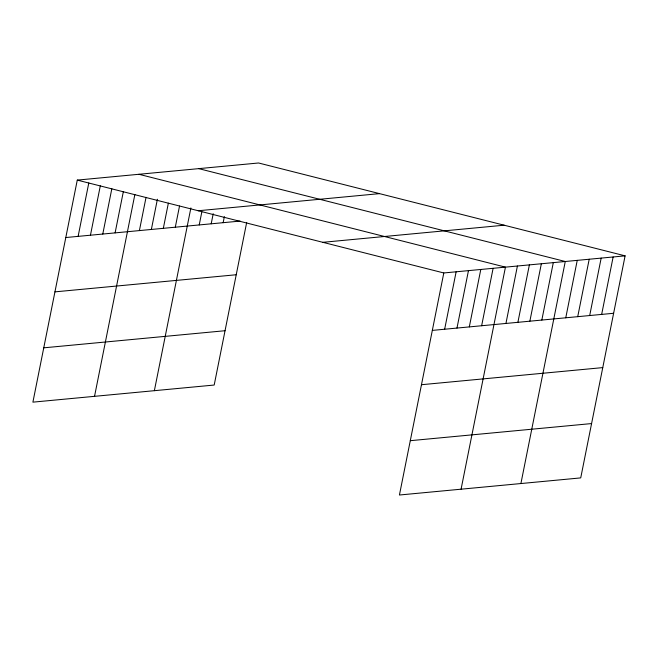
<?xml version="1.0" encoding="UTF-8"?>
<svg xmlns="http://www.w3.org/2000/svg" width="658" height="658" viewBox="0 0 658 658"><rect width="100%" height="100%" fill="white"/><g stroke="black" fill="none" stroke-linecap="round" stroke-linejoin="round"><path stroke-width="0.99" d="M625.1 255.847L443.805 272.963L399.431 495.013L580.726 477.897L625.1 255.847L258.569 162.987L77.274 180.103L32.9 402.153L214.195 385.037L246.684 222.437M78.121 236.37L88.797 182.965M90.45 235.21L100.312 185.836M102.78 234.042L111.835 188.698M115.109 232.883L123.359 191.568M94.538 396.338L134.882 194.439M139.397 230.588L146.043 197.334M151.365 229.461L157.402 199.226M163.332 228.326L168.366 203.141M175.299 227.199L179.527 206.036M154.367 390.688L190.886 207.936M199.226 224.937L201.841 211.843M211.193 223.81L213.208 213.735M223.161 222.684L224.37 216.638M444.652 329.23L456.134 271.795M456.981 328.071L468.463 270.635M469.31 326.903L480.792 269.467M481.64 325.743L493.113 268.308M461.077 489.19L505.443 267.14L138.912 174.28M505.936 323.448L517.41 266.013M517.895 322.321L529.377 264.886M529.863 321.186L541.345 263.751M541.83 320.059L553.304 262.624M520.906 483.548L565.271 261.497L198.741 168.637M565.765 317.798L577.239 260.362M577.724 316.671L589.206 259.236M589.691 315.544L601.165 258.109M601.659 314.409L613.133 256.974M198.231 210.749L379.526 193.633M65.792 237.538L240.112 221.08M322.848 242.317L504.143 225.201M54.935 291.864L236.238 274.748M43.757 347.827L225.052 330.719M432.331 330.398L613.626 313.282M421.474 384.716L602.769 367.608M410.288 440.687L591.583 423.571M77.274 180.103L443.805 272.963"/></g></svg>
